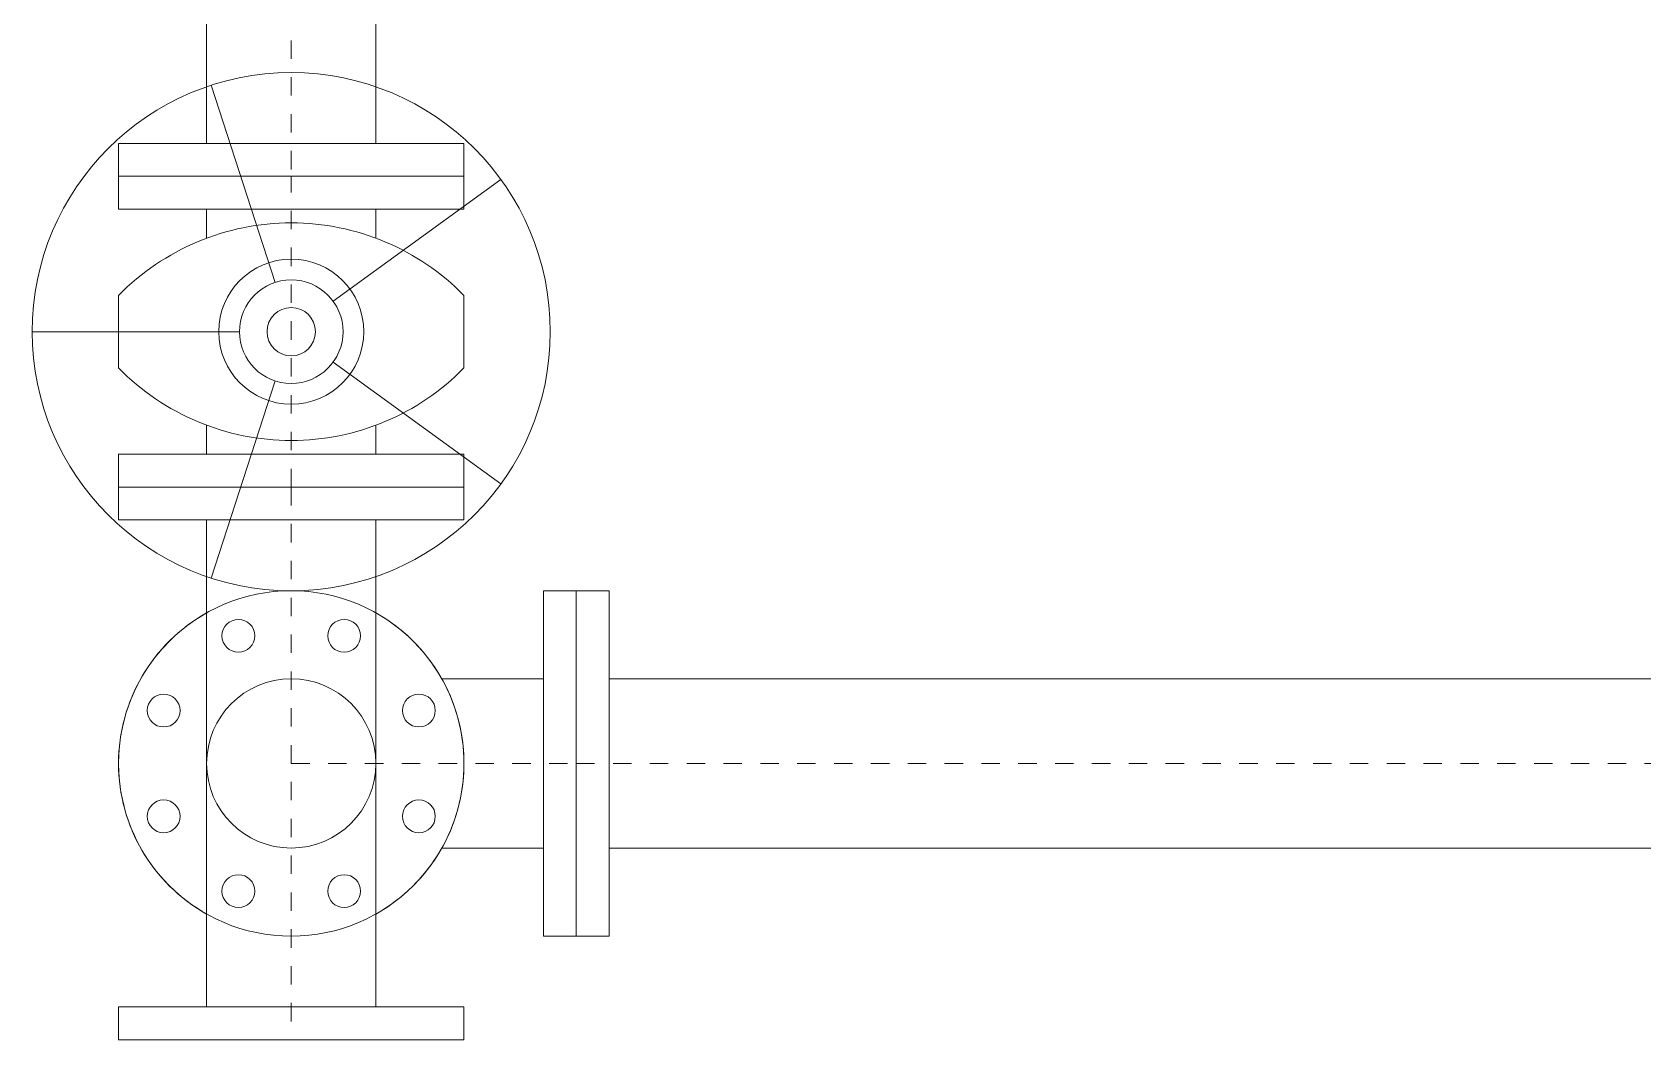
# Model space of a CAD drawing. Header units: millimetres. Extents: x 100 to 1590, y 100 to 694.
# Drawn here: x 1402.53 to 1411.27, y 554.42 to 559.89 of the extents above; entities that cross this region are included whole.
import ezdxf

# ---------------------------------------------------------------- set-up
doc = ezdxf.new("R2010")
doc.units = ezdxf.units.MM
doc.linetypes.add('SGC_DASHDOT', pattern=[1, 0.5, -0.25, 0, -0.25])
for name, color, linetype, lineweight in [('SGC-Conexoes (Furos)', 9, 'Continuous', 5), ('SGC-Conexoes (Linhas Externas)', 6, 'Continuous', 9), ('SGC-EIXOS', 9, 'SGC_DASHDOT', 9), ('SGC-Tubos (Desenho Bifilar)', 6, 'Continuous', 9), ('SGC-Valvulas (Acionamento)', 2, 'Continuous', 9), ('SGC-Valvulas (Linhas Externas)', 3, 'Continuous', 9)]:
    doc.layers.add(name, color=color, linetype=linetype, lineweight=lineweight)

# ---------------------------------------------------------------- blocks, each defined once
blk = doc.blocks.new('BB-5-CG01-N10-D80-S80', base_point=(-222733.5, 241391.07))
at = {"layer": 'SGC-Conexoes (Linhas Externas)'}
for p, q in [((-222592.5, 241440.07), (-222874.5, 241440.07)), ((-222592.5, 241342.07), (-222874.5, 241342.07))]:
    blk.add_line(p, q, dxfattribs=at)
for points in [[(-222893.5, 241291.07), (-222893.5, 241491.07), (-222874.5, 241491.07), (-222874.5, 241291.07)], [(-222573.5, 241291.07), (-222573.5, 241491.07), (-222592.5, 241491.07), (-222592.5, 241291.07)]]:
    blk.add_lwpolyline(points, close=True, dxfattribs=at)
for start, end in [(29.34058, 150.65942), (209.34058, 330.65942)]:
    blk.add_arc((-222733.5, 241391.07), 100, start, end, dxfattribs=at)
at = {"layer": 'SGC-EIXOS'}
blk.add_line((-222573.5, 241391.07), (-222893.5, 241391.07), dxfattribs=at)
blk = doc.blocks.new('BB-2-EH01-N10-D80-S0', base_point=(-221933.83, 255965.3))
at = {"layer": 'SGC-EIXOS'}
blk.add_line((-222023.83, 255965.3), (-221843.83, 255965.3), dxfattribs=at)
at = {"layer": 'SGC-Valvulas (Acionamento)'}
for p, q in [((-221933.83, 255995.3), (-221933.83, 256115.3)), ((-221962.36, 255974.57), (-222076.49, 256011.65)), ((-221905.3, 255974.57), (-221791.17, 256011.65)), ((-221951.47, 255941.03), (-222022, 255843.95)), ((-221916.2, 255941.03), (-221845.66, 255843.95))]:
    blk.add_line(p, q, dxfattribs=at)
for radius in [150, 30]:
    blk.add_circle((-221933.83, 255965.3), radius, dxfattribs=at)
at = {"layer": 'SGC-Valvulas (Linhas Externas)'}
for p, q in [((-222004.83, 256014.3), (-221987.98, 256014.3)), ((-221862.83, 256014.3), (-221879.68, 256014.3)), ((-222004.83, 255916.3), (-221987.98, 255916.3)), ((-221862.83, 255916.3), (-221879.68, 255916.3))]:
    blk.add_line(p, q, dxfattribs=at)
for points in [[(-222023.83, 255865.3), (-222023.83, 256065.3), (-222004.83, 256065.3), (-222004.83, 255865.3)], [(-221843.83, 255865.3), (-221843.83, 256065.3), (-221862.83, 256065.3), (-221862.83, 255865.3)]]:
    blk.add_lwpolyline(points, close=True, dxfattribs=at)
blk.add_lwpolyline([(-221912.83, 255865.3, 0.42), (-221912.83, 256065.3), (-221954.83, 256065.3, 0.42), (-221954.83, 255865.3), (-221912.83, 255865.3)], format="xyb", close=True, dxfattribs=at)
for radius in [42, 14]:
    blk.add_circle((-221933.83, 255965.3), radius, dxfattribs=at)
blk = doc.blocks.new('BB-1-CA06-N10-D80-S0-L1700')
at = {"layer": 'SGC-EIXOS'}
blk.add_line((850, 0), (-850, 0), dxfattribs=at)
at = {"layer": 'SGC-Tubos (Desenho Bifilar)'}
for p, q in [((831, 49), (-831, 49)), ((831, -49), (-831, -49))]:
    blk.add_line(p, q, dxfattribs=at)
for points in [[(-850, -100), (-850, 100), (-831, 100), (-831, -100)], [(850, -100), (850, 100), (831, 100), (831, -100)]]:
    blk.add_lwpolyline(points, close=True, dxfattribs=at)
blk = doc.blocks.new('BB-4-CB01-N10-D80-S0', base_point=(-215966.56, 252095.51))
at = {"layer": 'SGC-Conexoes (Furos)'}
for centre in [(-215997.17, 252169.42), (-215935.94, 252169.42), (-216040.47, 252126.13), (-215892.65, 252126.13), (-216040.47, 252064.9), (-215892.65, 252064.9), (-215997.17, 252021.6), (-215935.94, 252021.6)]:
    blk.add_circle(centre, 9.5, dxfattribs=at)
at = {"layer": 'SGC-Conexoes (Linhas Externas)'}
for p, q in [((-215820.56, 252144.51), (-215879.39, 252144.51)), ((-215820.56, 252046.51), (-215879.39, 252046.51))]:
    blk.add_line(p, q, dxfattribs=at)
blk.add_lwpolyline([(-215801.56, 252195.51), (-215820.56, 252195.51), (-215820.56, 251995.51), (-215801.56, 251995.51)], close=True, dxfattribs=at)
for radius in [100, 49]:
    blk.add_circle((-215966.56, 252095.51), radius, dxfattribs=at)
at = {"layer": 'SGC-EIXOS'}
blk.add_line((-215966.56, 252095.51), (-215801.56, 252095.51), dxfattribs=at)
blk = doc.blocks.new('BB-1-CA06-N10-D80-S0-L1000')
at = {"layer": 'SGC-EIXOS'}
blk.add_line((500, 0), (-500, 0), dxfattribs=at)
at = {"layer": 'SGC-Tubos (Desenho Bifilar)'}
for p, q in [((481, 49), (-481, 49)), ((481, -49), (-481, -49))]:
    blk.add_line(p, q, dxfattribs=at)
blk.add_lwpolyline([(500, -100), (500, 100), (481, 100), (481, -100)], close=True, dxfattribs=at)

msp = doc.modelspace()

# ---------------------------------------------------------------- block references
at = {"layer": 'SGC-Conexoes (Linhas Externas)', "xscale": 0.009375000000000001, "yscale": 0.009375000000000001, "zscale": 0.009375000000000001, "rotation": 90}
msp.add_blockref('BB-5-CG01-N10-D80-S80', (1403.9337, 555.9208), dxfattribs=at)
at = {"layer": 'SGC-Conexoes (Linhas Externas)', "xscale": 0.009375000000000001, "yscale": 0.009375000000000001, "zscale": 0.009375000000000001}
msp.add_blockref('BB-4-CB01-N10-D80-S0', (1403.9337, 555.9208), dxfattribs=at)
at = {"layer": 'SGC-Tubos (Desenho Bifilar)', "xscale": 0.009375000000000001, "yscale": 0.009375000000000001, "zscale": 0.009375000000000001}
for name, p, rotation in [('BB-1-CA06-N10-D80-S0-L1700', (1403.9337, 567.0771), 89.99999999999999), ('BB-1-CA06-N10-D80-S0-L1000', (1410.168, 555.9208), 180)]:
    msp.add_blockref(name, p, dxfattribs=dict(at, rotation=rotation))
at = {"layer": 'SGC-Valvulas (Linhas Externas)', "xscale": 0.009375000000000001, "yscale": 0.009375000000000001, "zscale": 0.009375000000000001, "rotation": 90}
msp.add_blockref('BB-2-EH01-N10-D80-S0', (1403.9337, 558.2646), dxfattribs=at)

doc.saveas('drawing.dxf')
